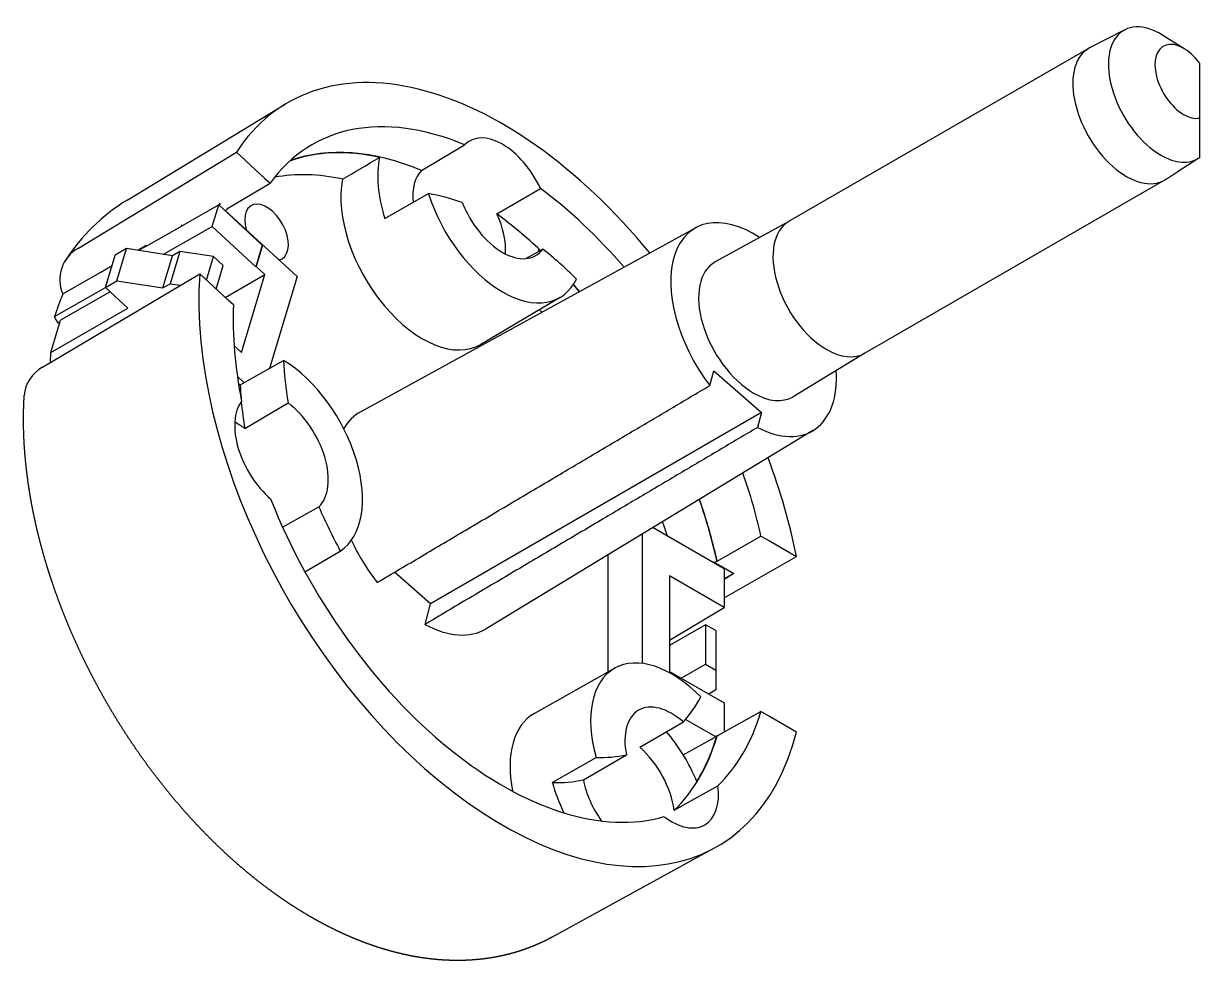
# Model space of a CAD drawing. Header units: inches. Extents: x 7 to 244, y 7 to 210.
# Drawn here: x 197.2 to 233.62, y 14.91 to 43.93 of the extents above; entities that cross this region are included whole.
import ezdxf

# ---------------------------------------------------------------- set-up
doc = ezdxf.new("R2010")
doc.units = ezdxf.units.IN
doc.header["$LTSCALE"] = 4
doc.header["$MEASUREMENT"] = 0
doc.layers.add('AM_VIS', color=7, linetype='CONTINUOUS')

msp = doc.modelspace()

# ---------------------------------------------------------------- linework, layer by layer
at = {"layer": 'AM_VIS'}
for p, q in [((231.305, 43.734), (230.214, 43.174)), ((233.163, 43.139), (232.487, 43.562)), ((230.181, 43.156), (220.893, 37.794)), ((233.617, 42.706), (233.617, 41)), ((200.405, 38.46), (205.3, 41.428)), ((233.617, 41), (233.617, 39.773)), ((209.519, 39.38), (210.858, 40.174)), ((198.894, 36.972), (203.788, 39.944)), ((203.788, 39.944), (204.673, 39.131)), ((233.599, 39.761), (232.962, 39.35)), ((203.496, 38.188), (204.832, 38.985)), ((204.673, 39.131), (204.832, 38.985)), ((232.536, 39.077), (223.248, 33.715)), ((208.384, 37.886), (209.738, 38.659)), ((211.857, 38.03), (213.205, 38.819)), ((203.285, 38.337), (202.11, 37.665)), ((203.043, 37.646), (203.243, 38.313)), ((203.243, 38.313), (203.285, 38.337)), ((203.243, 38.313), (204.587, 37.059)), ((203.253, 38.367), (203.285, 38.337)), ((203.436, 38.137), (203.505, 38.179)), ((203.436, 38.137), (204.6, 37.067)), ((203.438, 38.138), (205.668, 36.089)), ((203.505, 38.179), (203.496, 38.188)), ((201.019, 37.041), (202.11, 37.665)), ((201.53, 36.781), (203.043, 37.646)), ((202.11, 37.665), (202.078, 37.695)), ((202.11, 37.665), (202.078, 37.695)), ((202.11, 37.665), (202.11, 37.665)), ((204.386, 36.392), (203.043, 37.646)), ((218.017, 37.604), (207.639, 31.905)), ((220.9, 37.798), (218.619, 36.545)), ((200.387, 36.959), (200.033, 36.755)), ((200.086, 35.958), (200.387, 36.959)), ((201.808, 36.738), (200.387, 36.959)), ((200.731, 36.905), (200.995, 37.063)), ((201.013, 37.047), (200.757, 36.902)), ((200.995, 37.063), (201.019, 37.041)), ((202.039, 36.872), (201.738, 35.871)), ((202.039, 36.872), (201.808, 36.738)), ((203.078, 36.711), (202.039, 36.872)), ((204.587, 37.059), (204.386, 36.392)), ((204.6, 37.067), (204.399, 36.4)), ((204.6, 37.067), (204.587, 37.059)), ((212.755, 36.646), (213.279, 36.942)), ((199.589, 36.224), (199.936, 36.431)), ((199.732, 35.754), (200.033, 36.755)), ((201.507, 35.738), (201.808, 36.738)), ((202.859, 35.982), (203.078, 36.711)), ((203.383, 36.43), (203.078, 36.711)), ((203.164, 35.701), (203.383, 36.43)), ((197.783, 33.28), (202.652, 36.171)), ((198.413, 35.552), (199.589, 36.224)), ((203.537, 35.358), (202.652, 36.171)), ((203.44, 35.447), (204.67, 36.15)), ((203.943, 33.735), (204.67, 36.15)), ((204.399, 36.4), (204.386, 36.392)), ((204.67, 36.15), (204.399, 36.4)), ((205.668, 36.089), (204.812, 33.247)), ((198.152, 34.851), (199.733, 35.754)), ((199.732, 35.754), (200.086, 35.958)), ((200.428, 35.115), (199.732, 35.754)), ((200.086, 35.958), (201.507, 35.738)), ((201.507, 35.738), (201.738, 35.871)), ((201.738, 35.871), (202.062, 35.821)), ((199.876, 35.623), (198.344, 34.738)), ((203.696, 35.212), (203.537, 35.358)), ((213.817, 35.446), (211.358, 33.991)), ((198.043, 33.738), (200.428, 35.115)), ((198.043, 33.738), (198.344, 34.738)), ((198.271, 34.657), (198.33, 34.69)), ((203.717, 33.942), (203.943, 33.735)), ((198.034, 33.43), (198.043, 33.738)), ((223.255, 33.719), (221.03, 32.37)), ((203.907, 32.734), (205.251, 33.496)), ((218.453, 32.717), (218.571, 33.174)), ((218.571, 33.174), (220.049, 31.876)), ((204.027, 32.802), (203.819, 32.993)), ((204.048, 31.384), (205.389, 32.175)), ((220.049, 31.876), (209.796, 25.956)), ((220.049, 31.876), (219.931, 31.419)), ((221.646, 31.319), (211.521, 25.181)), ((205.219, 28.328), (206.344, 28.962)), ((216.369, 24.108), (216.369, 28.119)), ((216.692, 28.316), (218.896, 27.044)), ((218.682, 27.271), (220.036, 28.054)), ((220.036, 28.054), (220.298, 27.903)), ((220.298, 27.903), (221.137, 27.419)), ((205.912, 26.942), (207.006, 27.59)), ((215.299, 23.846), (215.299, 27.471)), ((218.896, 26.143), (221.137, 27.419)), ((218.565, 27.235), (218.596, 27.252)), ((218.6, 27.236), (218.672, 27.277)), ((218.6, 27.236), (218.896, 27.065)), ((218.672, 27.277), (218.682, 27.271)), ((218.896, 27.065), (219.2, 26.889)), ((218.896, 27.044), (218.896, 25.84)), ((209.796, 25.956), (208.685, 26.932)), ((217.199, 26.82), (217.199, 23.863)), ((218.896, 25.84), (217.199, 26.82)), ((219.188, 26.896), (218.896, 26.728)), ((219.2, 26.889), (218.896, 26.71)), ((209.63, 25.318), (209.796, 25.956)), ((217.199, 24.826), (218.896, 25.84)), ((218.319, 25.307), (217.199, 24.661)), ((218.637, 25.124), (218.319, 25.307)), ((218.319, 25.307), (218.319, 24.083)), ((218.637, 25.124), (218.637, 23.899)), ((217.568, 23.649), (218.319, 24.083)), ((218.319, 24.083), (218.637, 23.899)), ((215.507, 23.963), (213.017, 22.561)), ((217.199, 23.863), (218.896, 22.883)), ((218.637, 23.899), (218.637, 23.286)), ((218.637, 23.286), (218.417, 23.16)), ((218.682, 21.863), (220.036, 22.619)), ((218.896, 22.883), (218.896, 21.982)), ((220.298, 22.468), (220.036, 22.619)), ((216.281, 21.512), (217.632, 22.295)), ((218.619, 21.84), (217.698, 22.371)), ((221.137, 21.983), (220.298, 22.468)), ((218.672, 21.869), (218.6, 21.829)), ((218.682, 21.863), (218.672, 21.869)), ((217.627, 21.277), (218.596, 21.817)), ((213.573, 20.421), (214.928, 21.197)), ((214.534, 20.503), (215.867, 21.276)), ((217.346, 19.559), (218.703, 20.32)), ((213.581, 15.638), (218.599, 18.393))]:
    msp.add_line(p, q, dxfattribs=at)
for centre, radius, start, end in [((203.539, 33.342), 6.002, 121.4791, 147.2082), ((199.428, 35.999), 1.11, 118.7516, 203.7809), ((215.282, 28.888), 18.138, 158.4444, 160.8069), ((198.301, 32.325), 1.087, 118.4274, 175.6618)]:
    msp.add_arc(centre, radius, start, end, dxfattribs=at)
for centre, major_axis, start_param, end_param in [((232.419, 41.729), (-1.147, 1.988), 5.456118, 8.63938), ((233.126, 42.137), (-0.628, 1.087), 4.910898, 8.63938), ((231.358, 41.116), (-1.177, 2.039), 6.254905, 9.442815), ((212.031, 29.958), (-6.65, 11.518), 4.991454, 6.566399), ((212.031, 29.958), (-5.9, 10.219), 5.638921, 6.538645), ((233.126, 42.137), (-0.628, 1.087), 2.356194, 2.943083), ((212.031, 38.514), (-1.025, 1.775), 4.554173, 6.441401), ((210.688, 29.182), (-5.89, 10.202), 5.6386, 6.176382), ((210.688, 29.182), (-5.883, 10.19), 5.798451, 6.181191), ((210.688, 37.739), (-1.783, 3.089), 0.570842, 1.203953), ((232.419, 41.729), (-1.147, 1.988), 2.356194, 3.186621), ((210.688, 37.739), (-1.017, 1.761), 0.163998, 0.893287), ((209.556, 28.529), (-5.869, 10.166), 5.801146, 6.083405), ((209.556, 37.086), (-1.79, 3.101), 0.581992, 3.147764), ((212.031, 29.958), (-4.8, 8.314), 5.682664, 5.842386), ((212.031, 38.514), (-1.775, 3.074), 1.204295, 3.508094), ((212.031, 29.958), (-5.9, 10.219), 5.029813, 5.356654), ((204.725, 37.468), (-0.476, 0.825), 2.955681, 7.464109), ((212.031, 38.514), (-1.025, 1.775), 1.319276, 3.393113), ((210.688, 29.182), (-5.883, 10.19), 0.252035, 0.256214), ((210.688, 29.182), (-5.89, 10.202), 5.191026, 5.356974), ((210.688, 37.739), (-1.017, 1.761), 3.855134, 4.548391), ((219.809, 34.449), (-1.815, 3.143), 5.426604, 8.08222), ((222.071, 35.754), (-1.177, 2.039), 0, 2.356194), ((210.688, 29.182), (-5.883, 10.19), 5.191615, 5.197123), ((210.688, 37.739), (-1.783, 3.089), 4.122413, 4.141547), ((212.031, 29.958), (-4.8, 8.314), 5.153189, 5.312911), ((219.809, 34.449), (-1.205, 2.088), 6.270842, 8.63938), ((212.031, 29.958), (-6.65, 11.518), 0.711799, 3.674052), ((210.688, 29.182), (-5.883, 10.19), 5.033759, 5.058828), ((210.688, 29.182), (-5.89, 10.202), 5.033372, 5.058753), ((212.031, 29.958), (-5.9, 10.219), 0.739553, 1.036964), ((209.556, 28.529), (-5.869, 10.166), 5.037104, 5.046748), ((222.071, 35.754), (-1.177, 2.039), 2.356194, 3.141593), ((212.031, 29.958), (-4.8, 8.314), 0.833499, 0.993221), ((205.185, 30.636), (-1.775, 3.074), 3.16779, 5.471589), ((219.809, 34.449), (-1.815, 3.143), 2.403379, 3.998174), ((203.842, 29.86), (-1.783, 3.089), 5.471931, 5.493019), ((210.688, 29.182), (-4.8, 8.314), 0.831767, 0.882962), ((219.809, 34.449), (-1.205, 2.088), 2.356194, 3.153936), ((205.185, 30.636), (-1.025, 1.775), 0.234483, 2.121711), ((210.688, 29.182), (-4.8, 8.314), 0.895885, 0.99506), ((205.185, 30.636), (-1.025, 1.775), 3.282771, 5.356609), ((209.556, 28.529), (-1.941, 3.362), 6.270842, 6.596429), ((203.842, 29.86), (-1.017, 1.761), 5.353631, 5.569644), ((212.031, 29.958), (-6.65, 11.518), 4.17993, 4.433324), ((212.031, 29.958), (-5.9, 10.219), 4.212936, 4.394965), ((212.031, 29.958), (-5.9, 10.219), 1.319231, 3.000459), ((210.688, 29.182), (-5.883, 10.19), 4.212296, 4.391019), ((210.688, 29.182), (-5.89, 10.202), 4.211968, 4.391406), ((212.031, 29.958), (-4.8, 8.314), 1.362974, 1.522696), ((209.556, 28.529), (-5.869, 10.166), 4.346807, 4.387674), ((209.556, 28.529), (-1.941, 3.362), 1.422287, 1.819292), ((210.617, 29.141), (-5.883, 10.189), 4.212262, 4.213806), ((209.556, 28.529), (-1.941, 3.362), 2.383116, 3.153936), ((217.271, 20.882), (-1.775, 3.074), 5.131286, 7.435085), ((212.031, 29.958), (-4.8, 8.314), 3.326469, 3.486191), ((217.271, 20.882), (-1.025, 1.775), 5.246267, 7.320104), ((212.031, 29.958), (-5.9, 10.219), 3.282726, 3.641046), ((214.796, 19.453), (-1.79, 3.101), 6.277014, 7.317353), ((215.928, 20.107), (-1.783, 3.089), 4.497833, 5.008855), ((210.688, 29.182), (-5.89, 10.202), 3.282406, 3.642014), ((210.688, 29.182), (-5.883, 10.19), 3.442257, 3.641686), ((215.928, 20.107), (-1.017, 1.761), 4.090989, 5.249244), ((210.617, 29.141), (-5.883, 10.189), 3.640176, 3.641719), ((212.031, 29.958), (-4.8, 8.314), 2.796994, 2.956716), ((210.688, 29.182), (-4.8, 8.314), 2.795262, 2.958556), ((215.928, 20.107), (-1.783, 3.089), 1.152241, 1.442923), ((215.928, 20.107), (-1.017, 1.761), 1.033941, 1.742858), ((217.271, 20.882), (-1.025, 1.775), 2.197979, 4.085207)]:
    msp.add_ellipse(centre, major_axis=major_axis, ratio=0.57735, start_param=start_param, end_param=end_param, dxfattribs=at)
for points in [[(207.077, 39.108), (207.45, 39.327), (207.836, 39.554), (208.224, 39.781)], [(198.271, 34.657), (198.225, 34.722), (198.185, 34.787), (198.152, 34.851)], [(198.322, 34.666), (198.319, 34.67), (198.315, 34.675), (198.312, 34.68)]]:
    msp.add_open_spline(points, degree=3, dxfattribs=at)
for points, weights in [([(232.557, 39.089), (232.761, 39.221), (232.962, 39.35)], [1, 1.0001134086, 1.00017667712]), ([(208.152, 26.616), (213.492, 29.778), (218.453, 32.717)], [1, 1.0006195095, 1]), ([(219.931, 31.419), (214.97, 28.48), (209.63, 25.318)], [1, 1.00061953376, 1])]:
    msp.add_rational_spline(points, weights, degree=2, dxfattribs=at)
msp.add_open_spline([(213.581, 15.638), (213.435, 15.56), (213.286, 15.486), (213.135, 15.417), (212.982, 15.352), (212.827, 15.292), (212.671, 15.236), (212.513, 15.184), (212.354, 15.137), (212.194, 15.095), (212.032, 15.056), (211.87, 15.023), (211.706, 14.993), (211.542, 14.968), (211.377, 14.947), (211.212, 14.931), (211.04, 14.918), (210.867, 14.91), (210.695, 14.906), (210.521, 14.907), (210.348, 14.912), (210.175, 14.921), (210.002, 14.934), (209.828, 14.952), (209.655, 14.973), (209.482, 14.999), (209.309, 15.028), (209.137, 15.061), (208.964, 15.098), (208.792, 15.139), (208.621, 15.183), (208.45, 15.231), (208.26, 15.288), (208.072, 15.349), (207.883, 15.415), (207.696, 15.485), (207.509, 15.558), (207.322, 15.636), (207.137, 15.718), (206.952, 15.803), (206.767, 15.893), (206.584, 15.986), (206.401, 16.082), (206.219, 16.183), (206.038, 16.287), (205.858, 16.394), (205.678, 16.505), (205.5, 16.62), (205.322, 16.737), (205.135, 16.865), (204.949, 16.997), (204.765, 17.133), (204.581, 17.271), (204.399, 17.414), (204.218, 17.56), (204.039, 17.709), (203.861, 17.861), (203.684, 18.017), (203.508, 18.176), (203.334, 18.338), (203.162, 18.503), (202.991, 18.671), (202.821, 18.842), (202.654, 19.016), (202.488, 19.193), (202.323, 19.372), (202.162, 19.553), (202.003, 19.736), (201.845, 19.922), (201.689, 20.11), (201.536, 20.3), (201.384, 20.493), (201.234, 20.688), (201.086, 20.886), (200.941, 21.085), (200.797, 21.286), (200.656, 21.49), (200.517, 21.695), (200.38, 21.902), (200.246, 22.112), (200.113, 22.322), (199.984, 22.535), (199.856, 22.748), (199.732, 22.962), (199.611, 23.178), (199.492, 23.395), (199.376, 23.613), (199.262, 23.832), (199.151, 24.052), (199.042, 24.274), (198.937, 24.496), (198.834, 24.719), (198.734, 24.943), (198.636, 25.168), (198.542, 25.394), (198.45, 25.62), (198.362, 25.847), (198.276, 26.074), (198.194, 26.302), (198.114, 26.53), (198.037, 26.759), (197.963, 26.989), (197.893, 27.219), (197.825, 27.449), (197.761, 27.679), (197.7, 27.909), (197.643, 28.139), (197.589, 28.369), (197.538, 28.598), (197.49, 28.827), (197.446, 29.056), (197.406, 29.284), (197.368, 29.512), (197.335, 29.739), (197.305, 29.965), (197.278, 30.191), (197.255, 30.416), (197.236, 30.641), (197.22, 30.866), (197.208, 31.089), (197.2, 31.312), (197.196, 31.533), (197.195, 31.753), (197.199, 31.972), (197.206, 32.19), (197.217, 32.407)], degree=1, knots=[2.368537, 2.368537, 2.38528, 2.402023, 2.418766, 2.435509, 2.452252, 2.468995, 2.485737, 2.50248, 2.519223, 2.535966, 2.552709, 2.569452, 2.586194, 2.602937, 2.61968, 2.637062, 2.654444, 2.671827, 2.689209, 2.706591, 2.723973, 2.741355, 2.758737, 2.776119, 2.793501, 2.810884, 2.828266, 2.845648, 2.86303, 2.880412, 2.897794, 2.917047, 2.9363, 2.955553, 2.974806, 2.994058, 3.013311, 3.032564, 3.051817, 3.07107, 3.090323, 3.109575, 3.128828, 3.148081, 3.167334, 3.186587, 3.20584, 3.225092, 3.245449, 3.265807, 3.286164, 3.306521, 3.326878, 3.347235, 3.367592, 3.387949, 3.408306, 3.428663, 3.44902, 3.469377, 3.489734, 3.510091, 3.530448, 3.550805, 3.571162, 3.591349, 3.611536, 3.631722, 3.651909, 3.672096, 3.692283, 3.712469, 3.732656, 3.752843, 3.773029, 3.793216, 3.813403, 3.833589, 3.853776, 3.873963, 3.89415, 3.914336, 3.934391, 3.954446, 3.9745, 3.994555, 4.01461, 4.034664, 4.054719, 4.074774, 4.094828, 4.114883, 4.134938, 4.154993, 4.175047, 4.195102, 4.215157, 4.235211, 4.255266, 4.275434, 4.295603, 4.315771, 4.33594, 4.356108, 4.376276, 4.396445, 4.416613, 4.436782, 4.45695, 4.477118, 4.497287, 4.517455, 4.537624, 4.557792, 4.57796, 4.598129, 4.618399, 4.638669, 4.65894, 4.67921, 4.69948, 4.719751, 4.740021, 4.760291, 4.780562, 4.780562], dxfattribs=at)

doc.saveas('drawing.dxf')
